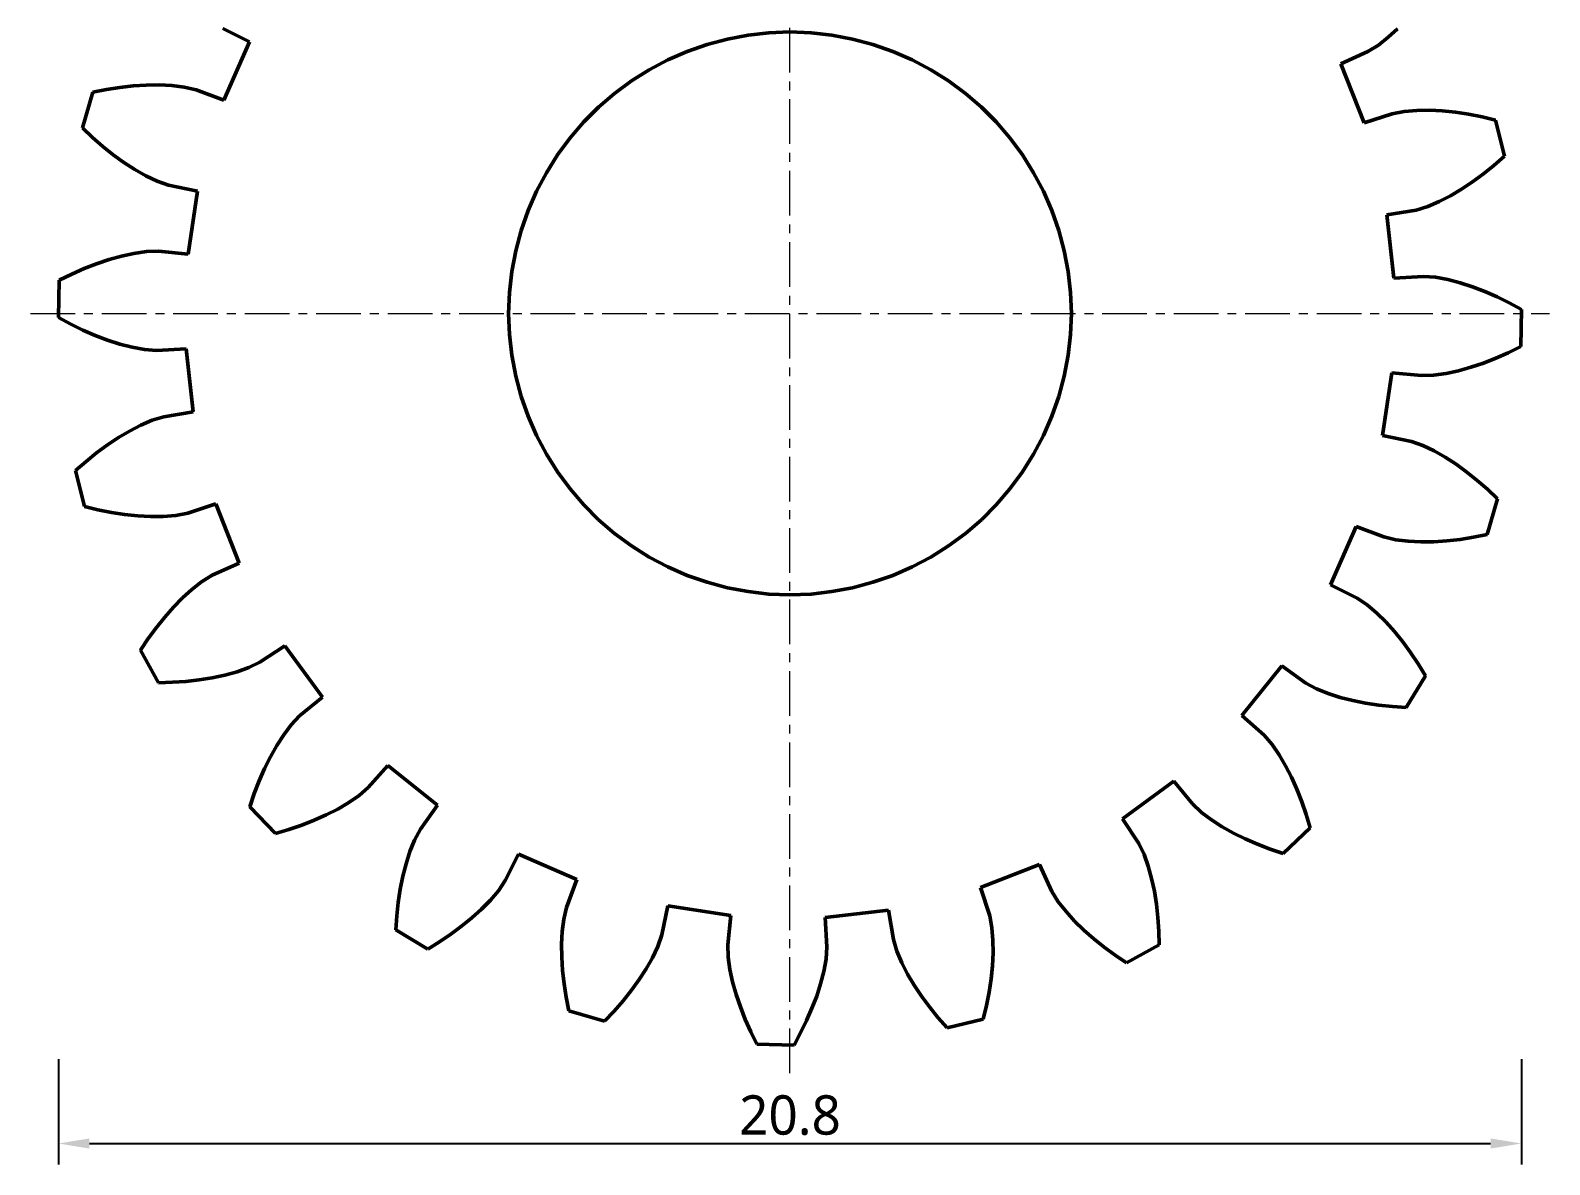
# Model space of a CAD drawing. Header units: millimetres. Extents: x 0 to 420, y 0 to 297.
# Drawn here: x 90 to 198, y 159.5 to 240.1 of the extents above; entities that cross this region are included whole.
import ezdxf

# ---------------------------------------------------------------- set-up
doc = ezdxf.new("R2010")
doc.units = ezdxf.units.MM
doc.linetypes.add('CENTER', pattern=[5.08, 3.175, -0.635, 0.635, -0.635])
doc.linetypes.add('DASHED', pattern=[1.524, 1.27, -0.254])
for name, color, linetype, lineweight in [('CENTER', 1, 'CENTER', 18), ('DIM', 3, 'CONTINUOUS', 18), ('HIDDEN', 8, 'DASHED', 25), ('VISIBLE', 7, 'CONTINUOUS', 50)]:
    doc.layers.add(name, color=color, linetype=linetype, lineweight=lineweight)
doc.styles.add('CJK', font='NotoSansCJK-Regular.ttc')
doc.dimstyles.new('GB', dxfattribs={"dimtxt": 2.8, "dimasz": 2.2, "dimexe": 1.5, "dimexo": 1, "dimgap": 0.6, "dimtad": 1, "dimlfac": 100, "dimzin": 12, "dimdsep": 46, "dimtxsty": 'CJK', "dimcen": 2.5, "dimazin": 3, "dimtfac": 0.5, "dimtmove": 2, "dimatfit": 3})

msp = doc.modelspace()

# ---------------------------------------------------------------- linework, layer by layer
at = {"layer": 'CENTER'}
for p, q in [((143.99921, 166.00158), (143.99921, 274)), ((90, 220.00079), (197.99842, 220.00079))]:
    msp.add_line(p, q, dxfattribs=at)
at = {"layer": 'HIDDEN'}
for points in [[(105.56985, 239.29286), (103.68838, 240.23739)], [(141.01837, 239.77741), (139.54879, 239.49935)], [(142.50461, 239.94486), (141.01837, 239.77741)], [(143.99921, 240.00079), (142.50461, 239.94486)], [(145.49381, 239.94486), (143.99921, 240.00079)], [(146.98006, 239.77741), (145.49381, 239.94486)], [(148.44963, 239.49935), (146.98006, 239.77741)], [(187.18773, 240.22854), (186.51964, 239.62125)], [(103.75565, 235.14857), (105.56985, 239.29286)], [(138.10411, 239.11224), (136.69239, 238.61826)], [(139.54879, 239.49935), (138.10411, 239.11224)], [(149.89431, 239.11224), (148.44963, 239.49935)], [(151.30603, 238.61826), (149.89431, 239.11224)], [(185.82249, 239.07397), (185.08443, 238.61499)], [(186.51964, 239.62125), (185.82249, 239.07397)], [(135.32154, 238.02017), (133.99921, 237.3213)], [(136.69239, 238.61826), (135.32154, 238.02017)], [(152.67689, 238.02017), (151.30603, 238.61826)], [(153.99921, 237.3213), (152.67689, 238.02017)], [(185.08443, 238.61499), (183.16681, 237.74618)], [(183.16681, 237.74618), (184.81443, 233.53289)], [(132.73281, 236.52556), (131.52942, 235.63742)], [(133.99921, 237.3213), (132.73281, 236.52556)], [(155.26561, 236.52556), (153.99921, 237.3213)], [(156.46901, 235.63742), (155.26561, 236.52556)], [(93.6977, 233.18251), (94.43312, 235.72347)], [(94.43312, 235.72347), (95.39989, 235.91359)], [(95.39989, 235.91359), (96.3573, 236.0618)], [(96.3573, 236.0618), (97.30385, 236.16659)], [(97.30385, 236.16659), (98.23783, 236.22587)], [(98.23783, 236.22587), (99.15713, 236.2365)], [(99.15713, 236.2365), (100.05897, 236.19351)], [(100.05897, 236.19351), (100.93891, 236.08754)], [(100.93891, 236.08754), (101.78535, 235.8902)], [(101.78535, 235.8902), (103.75565, 235.14857)], [(131.52942, 235.63742), (130.39576, 234.66183)], [(157.60267, 234.66183), (156.46901, 235.63742)], [(130.39576, 234.66183), (129.33817, 233.60424)], [(158.66025, 233.60424), (157.60267, 234.66183)], [(186.81271, 234.19542), (187.66635, 234.35887)], [(187.66635, 234.35887), (188.54981, 234.42969)], [(188.54981, 234.42969), (189.45264, 234.43672)], [(189.45264, 234.43672), (190.37079, 234.38945)], [(190.37079, 234.38945), (191.30166, 234.29301)], [(129.33817, 233.60424), (128.36258, 232.47058)], [(159.63584, 232.47058), (158.66025, 233.60424)], [(184.81443, 233.53289), (186.81271, 234.19542)], [(191.30166, 234.29301), (192.24329, 234.15058)], [(192.24329, 234.15058), (193.19403, 233.96434)], [(193.19403, 233.96434), (194.15246, 233.73584)], [(194.15246, 233.73584), (194.78605, 231.16759)], [(94.41347, 232.50541), (93.6977, 233.18251)], [(95.14372, 231.86875), (94.41347, 232.50541)], [(128.36258, 232.47058), (127.47444, 231.26719)], [(160.52399, 231.26719), (159.63584, 232.47058)], [(95.88798, 231.27459), (95.14372, 231.86875)], [(96.64591, 230.72563), (95.88798, 231.27459)], [(127.47444, 231.26719), (126.6787, 230.00079)], [(161.31972, 230.00079), (160.52399, 231.26719)], [(194.78605, 231.16759), (194.04386, 230.51956)], [(97.41742, 230.22562), (96.64591, 230.72563)], [(98.20281, 229.7803), (97.41742, 230.22562)], [(194.04386, 230.51956), (193.28882, 229.9125)], [(99.00332, 229.3999), (98.20281, 229.7803)], [(99.82432, 229.11463), (99.00332, 229.3999)], [(101.88614, 228.68925), (99.82432, 229.11463)], [(126.6787, 230.00079), (125.97983, 228.67846)], [(162.01859, 228.67846), (161.31972, 230.00079)], [(192.52148, 229.34847), (191.74227, 228.83015)], [(193.28882, 229.9125), (192.52148, 229.34847)], [(101.20638, 224.21663), (101.88614, 228.68925)], [(125.97983, 228.67846), (125.38174, 227.30761)], [(162.61669, 227.30761), (162.01859, 228.67846)], [(190.14894, 227.94761), (189.3339, 227.59941)], [(190.95145, 228.36129), (190.14894, 227.94761)], [(191.74227, 228.83015), (190.95145, 228.36129)], [(125.38174, 227.30761), (124.88776, 225.89589)], [(163.11067, 225.89589), (162.61669, 227.30761)], [(188.50219, 227.34709), (186.42505, 227.0042)], [(186.42505, 227.0042), (186.92605, 222.50804)], [(189.3339, 227.59941), (188.50219, 227.34709)], [(124.88776, 225.89589), (124.50065, 224.45121)], [(163.49777, 224.45121), (163.11067, 225.89589)], [(94.71094, 223.53011), (95.59775, 223.82909)], [(95.59775, 223.82909), (96.48298, 224.0773)], [(96.48298, 224.0773), (97.36521, 224.26918)], [(97.36521, 224.26918), (98.24259, 224.39457)], [(98.24259, 224.39457), (99.11127, 224.42303)], [(99.11127, 224.42303), (101.20638, 224.21663)], [(124.50065, 224.45121), (124.22259, 222.98163)], [(163.77583, 222.98163), (163.49777, 224.45121)], [(92.05272, 222.35908), (92.93734, 222.79294)], [(92.93734, 222.79294), (93.82377, 223.1839)], [(93.82377, 223.1839), (94.71094, 223.53011)], [(124.22259, 222.98163), (124.05514, 221.49539)], [(163.94329, 221.49539), (163.77583, 222.98163)], [(186.92605, 222.50804), (189.02772, 222.6308)], [(189.02772, 222.6308), (189.89457, 222.56774)], [(189.89457, 222.56774), (190.76626, 222.40749)], [(92, 219.71436), (92.05272, 222.35908)], [(124.05514, 221.49539), (123.99921, 220.00079)], [(163.99921, 220.00079), (163.94329, 221.49539)], [(190.76626, 222.40749), (191.64015, 222.18061)], [(191.64015, 222.18061), (192.51478, 221.89732)], [(192.51478, 221.89732), (193.38897, 221.56324)], [(193.38897, 221.56324), (194.26165, 221.18195)], [(194.26165, 221.18195), (195.13179, 220.75598)], [(195.13179, 220.75598), (195.99842, 220.28722)], [(92.86663, 219.2456), (92, 219.71436)], [(93.73678, 218.81963), (92.86663, 219.2456)], [(123.99921, 220.00079), (124.05514, 218.50619)], [(163.94329, 218.50619), (163.99921, 220.00079)], [(195.99842, 220.28722), (195.94571, 217.64249)], [(94.60945, 218.43834), (93.73678, 218.81963)], [(95.48364, 218.10425), (94.60945, 218.43834)], [(124.05514, 218.50619), (124.22259, 217.01994)], [(163.77583, 217.01994), (163.94329, 218.50619)], [(96.35828, 217.82097), (95.48364, 218.10425)], [(97.23216, 217.59409), (96.35828, 217.82097)], [(98.10385, 217.43384), (97.23216, 217.59409)], [(98.97071, 217.37078), (98.10385, 217.43384)], [(101.07237, 217.49353), (98.97071, 217.37078)], [(101.57337, 212.99737), (101.07237, 217.49353)], [(195.06108, 217.20863), (194.17466, 216.81768)], [(195.94571, 217.64249), (195.06108, 217.20863)], [(124.22259, 217.01994), (124.50065, 215.55037)], [(163.49777, 215.55037), (163.77583, 217.01994)], [(192.40067, 216.17248), (191.51544, 215.92428)], [(193.28748, 216.47147), (192.40067, 216.17248)], [(194.17466, 216.81768), (193.28748, 216.47147)], [(124.50065, 215.55037), (124.88776, 214.10569)], [(163.11067, 214.10569), (163.49777, 215.55037)], [(186.79205, 215.78495), (186.11228, 211.31233)], [(188.88715, 215.57855), (186.79205, 215.78495)], [(189.75583, 215.60701), (188.88715, 215.57855)], [(190.63321, 215.7324), (189.75583, 215.60701)], [(191.51544, 215.92428), (190.63321, 215.7324)], [(124.88776, 214.10569), (125.38174, 212.69397)], [(162.61669, 212.69397), (163.11067, 214.10569)], [(99.49623, 212.65449), (101.57337, 212.99737)], [(97.04698, 211.64029), (97.84949, 212.05397)], [(97.84949, 212.05397), (98.66452, 212.40217)], [(98.66452, 212.40217), (99.49623, 212.65449)], [(125.38174, 212.69397), (125.97983, 211.32311)], [(162.01859, 211.32311), (162.61669, 212.69397)], [(94.7096, 210.08907), (95.47694, 210.65311)], [(95.47694, 210.65311), (96.25615, 211.17143)], [(96.25615, 211.17143), (97.04698, 211.64029)], [(125.97983, 211.32311), (126.6787, 210.00079)], [(161.31972, 210.00079), (162.01859, 211.32311)], [(186.11228, 211.31233), (188.1741, 210.88695)], [(188.1741, 210.88695), (188.9951, 210.60168)], [(188.9951, 210.60168), (189.79561, 210.22128)], [(93.95457, 209.48202), (94.7096, 210.08907)], [(126.6787, 210.00079), (127.47444, 208.73439)], [(160.52399, 208.73439), (161.31972, 210.00079)], [(189.79561, 210.22128), (190.581, 209.77595)], [(190.581, 209.77595), (191.35251, 209.27595)], [(93.21238, 208.83399), (93.95457, 209.48202)], [(93.84596, 206.26573), (93.21238, 208.83399)], [(127.47444, 208.73439), (128.36258, 207.53099)], [(159.63584, 207.53099), (160.52399, 208.73439)], [(191.35251, 209.27595), (192.11045, 208.72699)], [(192.11045, 208.72699), (192.8547, 208.13283)], [(128.36258, 207.53099), (129.33817, 206.39733)], [(158.66025, 206.39733), (159.63584, 207.53099)], [(192.8547, 208.13283), (193.58495, 207.49616)], [(193.58495, 207.49616), (194.30073, 206.81907)], [(103.18399, 206.46868), (101.18571, 205.80616)], [(104.83161, 202.25539), (103.18399, 206.46868)], [(129.33817, 206.39733), (130.39576, 205.33975)], [(157.60267, 205.33975), (158.66025, 206.39733)], [(194.30073, 206.81907), (193.5653, 204.27811)], [(94.80439, 206.03724), (93.84596, 206.26573)], [(95.75513, 205.851), (94.80439, 206.03724)], [(96.69676, 205.70857), (95.75513, 205.851)], [(97.62763, 205.61212), (96.69676, 205.70857)], [(98.54578, 205.56486), (97.62763, 205.61212)], [(99.44861, 205.57189), (98.54578, 205.56486)], [(100.33207, 205.64271), (99.44861, 205.57189)], [(101.18571, 205.80616), (100.33207, 205.64271)], [(130.39576, 205.33975), (131.52942, 204.36416)], [(156.46901, 204.36416), (157.60267, 205.33975)], [(131.52942, 204.36416), (132.73281, 203.47601)], [(155.26561, 203.47601), (156.46901, 204.36416)], [(184.24278, 204.853), (182.42857, 200.70871)], [(186.21307, 204.11138), (184.24278, 204.853)], [(193.5653, 204.27811), (192.59853, 204.08799)], [(132.73281, 203.47601), (133.99921, 202.68028)], [(153.99921, 202.68028), (155.26561, 203.47601)], [(187.05952, 203.91404), (186.21307, 204.11138)], [(187.93945, 203.80807), (187.05952, 203.91404)], [(188.84129, 203.76507), (187.93945, 203.80807)], [(189.76059, 203.77571), (188.84129, 203.76507)], [(190.69457, 203.83498), (189.76059, 203.77571)], [(191.64112, 203.93978), (190.69457, 203.83498)], [(192.59853, 204.08799), (191.64112, 203.93978)], [(102.914, 201.38659), (104.83161, 202.25539)], [(133.99921, 202.68028), (135.32154, 201.98141)], [(135.32154, 201.98141), (136.69239, 201.38331)], [(151.30603, 201.38331), (152.67689, 201.98141)], [(152.67689, 201.98141), (153.99921, 202.68028)], [(101.47879, 200.38032), (102.17593, 200.9276)], [(102.17593, 200.9276), (102.914, 201.38659)], [(136.69239, 201.38331), (138.10411, 200.88933)], [(138.10411, 200.88933), (139.54879, 200.50223)], [(148.44963, 200.50223), (149.89431, 200.88933)], [(149.89431, 200.88933), (151.30603, 201.38331)], [(100.81069, 199.77304), (101.47879, 200.38032)], [(139.54879, 200.50223), (141.01837, 200.22417)], [(141.01837, 200.22417), (142.50461, 200.05671)], [(142.50461, 200.05671), (143.99921, 200.00079)], [(143.99921, 200.00079), (145.49381, 200.05671)], [(145.49381, 200.05671), (146.98006, 200.22417)], [(146.98006, 200.22417), (148.44963, 200.50223)], [(182.42857, 200.70871), (184.31004, 199.76419)], [(99.54966, 198.41313), (100.16816, 199.11547)], [(100.16816, 199.11547), (100.81069, 199.77304)], [(184.31004, 199.76419), (185.02924, 199.27615)], [(185.02924, 199.27615), (185.70402, 198.70153)], [(98.38226, 196.88793), (98.95445, 197.66972)], [(98.95445, 197.66972), (99.54966, 198.41313)], [(185.70402, 198.70153), (186.34738, 198.0681)], [(186.34738, 198.0681), (186.96319, 197.38545)], [(97.83308, 196.06988), (98.38226, 196.88793)], [(186.96319, 197.38545), (187.55322, 196.65903)], [(187.55322, 196.65903), (188.11834, 195.89249)], [(99.10979, 193.75313), (97.83308, 196.06988)], [(108.0771, 196.36602), (106.31839, 195.20888)], [(110.75906, 192.72273), (108.0771, 196.36602)], [(188.11834, 195.89249), (188.65892, 195.08852)], [(104.70111, 194.533), (103.83086, 194.29254)], [(105.53614, 194.83006), (104.70111, 194.533)], [(106.31839, 195.20888), (105.53614, 194.83006)], [(178.95098, 194.95335), (176.12597, 191.41983)], [(180.66219, 193.72705), (178.95098, 194.95335)], [(188.65892, 195.08852), (189.17506, 194.24924)], [(100.0947, 193.78048), (99.10979, 193.75313)], [(101.06125, 193.84666), (100.0947, 193.78048)], [(102.00765, 193.95279), (101.06125, 193.84666)], [(102.93176, 194.10056), (102.00765, 193.95279)], [(103.83086, 194.29254), (102.93176, 194.10056)], [(181.42872, 193.31736), (180.66219, 193.72705)], [(182.25124, 192.98725), (181.42872, 193.31736)], [(189.17506, 194.24924), (187.80705, 191.9852)], [(109.13165, 191.38722), (110.75906, 192.72273)], [(183.11122, 192.71231), (182.25124, 192.98725)], [(184.00195, 192.48465), (183.11122, 192.71231)], [(184.91944, 192.30017), (184.00195, 192.48465)], [(185.86087, 192.15641), (184.91944, 192.30017)], [(108.53753, 190.75284), (109.13165, 191.38722)], [(176.12597, 191.41983), (177.69887, 190.02052)], [(186.82401, 192.05178), (185.86087, 192.15641)], [(187.80705, 191.9852), (186.82401, 192.05178)], [(108.00579, 190.04378), (108.53753, 190.75284)], [(107.06719, 188.48281), (107.51763, 189.28427)], [(107.51763, 189.28427), (108.00579, 190.04378)], [(177.69887, 190.02052), (178.26724, 189.36298)], [(178.26724, 189.36298), (178.7703, 188.63329)], [(106.65154, 187.64433), (107.06719, 188.48281)], [(178.7703, 188.63329), (179.22781, 187.85493)], [(106.26902, 186.77219), (106.65154, 187.64433)], [(115.41825, 187.87403), (114.01895, 186.30113)], [(118.95177, 185.04902), (115.41825, 187.87403)], [(179.22781, 187.85493), (179.64595, 187.03616)], [(179.64595, 187.03616), (180.02786, 186.18177)], [(105.59992, 184.93664), (105.91866, 185.86894)], [(105.91866, 185.86894), (106.26902, 186.77219)], [(114.01895, 186.30113), (113.3614, 185.73276)], [(171.27727, 186.76064), (167.63398, 184.07868)], [(172.61278, 185.13323), (171.27727, 186.76064)], [(180.02786, 186.18177), (180.37533, 185.29509)], [(107.43275, 183.02926), (105.59992, 184.93664)], [(111.85335, 184.77219), (111.03458, 184.35405)], [(112.63171, 185.2297), (111.85335, 184.77219)], [(113.3614, 185.73276), (112.63171, 185.2297)], [(117.72547, 183.33781), (118.95177, 185.04902)], [(173.24716, 184.5391), (172.61278, 185.13323)], [(180.37533, 185.29509), (180.68941, 184.3786)], [(109.29351, 183.62467), (108.37702, 183.31059)], [(110.1802, 183.97214), (109.29351, 183.62467)], [(111.03458, 184.35405), (110.1802, 183.97214)], [(167.63398, 184.07868), (168.79112, 182.31996)], [(173.95622, 184.00736), (173.24716, 184.5391)], [(174.71573, 183.51921), (173.95622, 184.00736)], [(180.68941, 184.3786), (180.97074, 183.43433)], [(108.37702, 183.31059), (107.43275, 183.02926)], [(116.98568, 181.74876), (117.31578, 182.57128)], [(117.31578, 182.57128), (117.72547, 183.33781)], [(175.51719, 183.06877), (174.71573, 183.51921)], [(176.35567, 182.65311), (175.51719, 183.06877)], [(177.22781, 182.27059), (176.35567, 182.65311)], [(180.97074, 183.43433), (179.06336, 181.6015)], [(116.71073, 180.88878), (116.98568, 181.74876)], [(124.70714, 181.57143), (123.76261, 179.68996)], [(128.85143, 179.75722), (124.70714, 181.57143)], [(168.79112, 182.31996), (169.16994, 181.53772)], [(169.16994, 181.53772), (169.467, 180.70269)], [(178.13106, 181.92024), (177.22781, 182.27059)], [(179.06336, 181.6015), (178.13106, 181.92024)], [(116.48307, 179.99805), (116.71073, 180.88878)], [(161.74461, 180.83319), (157.53132, 179.18557)], [(162.61341, 178.91557), (161.74461, 180.83319)], [(169.467, 180.70269), (169.70746, 179.83244)], [(116.2986, 179.08056), (116.48307, 179.99805)], [(123.76261, 179.68996), (123.27458, 178.97076)], [(128.1098, 177.78693), (128.85143, 179.75722)], [(169.70746, 179.83244), (169.89944, 178.93334)], [(116.15484, 178.13913), (116.2986, 179.08056)], [(122.69995, 178.29598), (122.06652, 177.65262)], [(123.27458, 178.97076), (122.69995, 178.29598)], [(157.53132, 179.18557), (158.19384, 177.18729)], [(163.0724, 178.17751), (162.61341, 178.91557)], [(169.89944, 178.93334), (170.04721, 178.00923)], [(115.98362, 176.19295), (116.0502, 177.17599)], [(116.0502, 177.17599), (116.15484, 178.13913)], [(122.06652, 177.65262), (121.38388, 177.03681)], [(127.91246, 176.94048), (128.1098, 177.78693)], [(135.31075, 177.88772), (134.88537, 175.8259)], [(139.78337, 177.20795), (135.31075, 177.88772)], [(139.57697, 175.11285), (139.78337, 177.20795)], [(151.00263, 177.57495), (146.50647, 177.07395)], [(151.34551, 175.49781), (151.00263, 177.57495)], [(158.19384, 177.18729), (158.35729, 176.33365)], [(163.61968, 177.48036), (163.0724, 178.17751)], [(164.22696, 176.81227), (163.61968, 177.48036)], [(170.04721, 178.00923), (170.15334, 177.06282)], [(118.24766, 174.82494), (115.98362, 176.19295)], [(120.65745, 176.44678), (119.89091, 175.88166)], [(121.38388, 177.03681), (120.65745, 176.44678)], [(127.7635, 175.15871), (127.80649, 176.06055)], [(127.80649, 176.06055), (127.91246, 176.94048)], [(146.50647, 177.07395), (146.62922, 174.97228)], [(158.35729, 176.33365), (158.42811, 175.45019)], [(164.88453, 176.16974), (164.22696, 176.81227)], [(165.58687, 175.55124), (164.88453, 176.16974)], [(170.15334, 177.06282), (170.21952, 176.09627)], [(170.21952, 176.09627), (170.24687, 175.11137)], [(119.08694, 175.34108), (118.24766, 174.82494)], [(119.89091, 175.88166), (119.08694, 175.34108)], [(127.77413, 174.23941), (127.7635, 175.15871)], [(134.6001, 175.0049), (134.2197, 174.20439)], [(134.88537, 175.8259), (134.6001, 175.0049)], [(139.60543, 174.24417), (139.57697, 175.11285)], [(146.62922, 174.97228), (146.56616, 174.10543)], [(151.59783, 174.6661), (151.34551, 175.49781)], [(158.42811, 175.45019), (158.43514, 174.54736)], [(166.33028, 174.95602), (165.58687, 175.55124)], [(170.24687, 175.11137), (167.93012, 173.83466)], [(127.83341, 173.30543), (127.77413, 174.23941)], [(134.2197, 174.20439), (133.77438, 173.419)], [(139.73082, 173.36679), (139.60543, 174.24417)], [(146.56616, 174.10543), (146.40591, 173.23374)], [(151.94603, 173.85106), (151.59783, 174.6661)], [(158.43514, 174.54736), (158.38788, 173.62921)], [(167.11207, 174.38383), (166.33028, 174.95602)], [(167.93012, 173.83466), (167.11207, 174.38383)], [(127.9382, 172.35888), (127.83341, 173.30543)], [(133.77438, 173.419), (133.27437, 172.64749)], [(139.9227, 172.48456), (139.73082, 173.36679)], [(146.40591, 173.23374), (146.17903, 172.35985)], [(152.35971, 173.04855), (151.94603, 173.85106)], [(152.82857, 172.25773), (152.35971, 173.04855)], [(158.38788, 173.62921), (158.29143, 172.69834)], [(128.08641, 171.40147), (127.9382, 172.35888)], [(132.72541, 171.88955), (132.13125, 171.1453)], [(133.27437, 172.64749), (132.72541, 171.88955)], [(140.17091, 171.59933), (139.9227, 172.48456)], [(146.17903, 172.35985), (145.89575, 171.48522)], [(153.34689, 171.47852), (152.82857, 172.25773)], [(158.149, 171.75671), (157.96276, 170.80597)], [(158.29143, 172.69834), (158.149, 171.75671)], [(128.27653, 170.4347), (128.08641, 171.40147)], [(132.13125, 171.1453), (131.49459, 170.41505)], [(140.46989, 170.71252), (140.17091, 171.59933)], [(140.8161, 169.82534), (140.46989, 170.71252)], [(145.89575, 171.48522), (145.56166, 170.61103)], [(153.91093, 170.71118), (153.34689, 171.47852)], [(154.51798, 169.95614), (153.91093, 170.71118)], [(157.96276, 170.80597), (157.73427, 169.84754)], [(130.81749, 169.69927), (128.27653, 170.4347)], [(131.49459, 170.41505), (130.81749, 169.69927)], [(141.20706, 168.93892), (140.8161, 169.82534)], [(145.18037, 169.73835), (144.7544, 168.86821)], [(145.56166, 170.61103), (145.18037, 169.73835)], [(155.16601, 169.21395), (154.51798, 169.95614)], [(157.73427, 169.84754), (155.16601, 169.21395)], [(141.64092, 168.05429), (141.20706, 168.93892)], [(144.7544, 168.86821), (144.28564, 168.00158)], [(144.28564, 168.00158), (141.64092, 168.05429)]]:
    msp.add_lwpolyline(points, dxfattribs=at)
at = {"layer": 'VISIBLE'}
for points in [[(105.56985, 239.29286), (103.68838, 240.23739)], [(141.01837, 239.77741), (139.54879, 239.49935)], [(142.50461, 239.94486), (141.01837, 239.77741)], [(143.99921, 240.00079), (142.50461, 239.94486)], [(145.49381, 239.94486), (143.99921, 240.00079)], [(146.98006, 239.77741), (145.49381, 239.94486)], [(148.44963, 239.49935), (146.98006, 239.77741)], [(187.18773, 240.22854), (186.51964, 239.62125)], [(103.75565, 235.14857), (105.56985, 239.29286)], [(138.10411, 239.11224), (136.69239, 238.61826)], [(139.54879, 239.49935), (138.10411, 239.11224)], [(149.89431, 239.11224), (148.44963, 239.49935)], [(151.30603, 238.61826), (149.89431, 239.11224)], [(185.82249, 239.07397), (185.08443, 238.61499)], [(186.51964, 239.62125), (185.82249, 239.07397)], [(135.32154, 238.02017), (133.99921, 237.3213)], [(136.69239, 238.61826), (135.32154, 238.02017)], [(152.67689, 238.02017), (151.30603, 238.61826)], [(153.99921, 237.3213), (152.67689, 238.02017)], [(185.08443, 238.61499), (183.16681, 237.74618)], [(183.16681, 237.74618), (184.81443, 233.53289)], [(132.73281, 236.52556), (131.52942, 235.63742)], [(133.99921, 237.3213), (132.73281, 236.52556)], [(155.26561, 236.52556), (153.99921, 237.3213)], [(156.46901, 235.63742), (155.26561, 236.52556)], [(93.6977, 233.18251), (94.43312, 235.72347)], [(94.43312, 235.72347), (95.39989, 235.91359)], [(95.39989, 235.91359), (96.3573, 236.0618)], [(96.3573, 236.0618), (97.30385, 236.16659)], [(97.30385, 236.16659), (98.23783, 236.22587)], [(98.23783, 236.22587), (99.15713, 236.2365)], [(99.15713, 236.2365), (100.05897, 236.19351)], [(100.05897, 236.19351), (100.93891, 236.08754)], [(100.93891, 236.08754), (101.78535, 235.8902)], [(101.78535, 235.8902), (103.75565, 235.14857)], [(131.52942, 235.63742), (130.39576, 234.66183)], [(157.60267, 234.66183), (156.46901, 235.63742)], [(130.39576, 234.66183), (129.33817, 233.60424)], [(158.66025, 233.60424), (157.60267, 234.66183)], [(186.81271, 234.19542), (187.66635, 234.35887)], [(187.66635, 234.35887), (188.54981, 234.42969)], [(188.54981, 234.42969), (189.45264, 234.43672)], [(189.45264, 234.43672), (190.37079, 234.38945)], [(190.37079, 234.38945), (191.30166, 234.29301)], [(129.33817, 233.60424), (128.36258, 232.47058)], [(159.63584, 232.47058), (158.66025, 233.60424)], [(184.81443, 233.53289), (186.81271, 234.19542)], [(191.30166, 234.29301), (192.24329, 234.15058)], [(192.24329, 234.15058), (193.19403, 233.96434)], [(193.19403, 233.96434), (194.15246, 233.73584)], [(194.15246, 233.73584), (194.78605, 231.16759)], [(94.41347, 232.50541), (93.6977, 233.18251)], [(95.14372, 231.86875), (94.41347, 232.50541)], [(128.36258, 232.47058), (127.47444, 231.26719)], [(160.52399, 231.26719), (159.63584, 232.47058)], [(95.88798, 231.27459), (95.14372, 231.86875)], [(96.64591, 230.72563), (95.88798, 231.27459)], [(127.47444, 231.26719), (126.6787, 230.00079)], [(161.31972, 230.00079), (160.52399, 231.26719)], [(194.78605, 231.16759), (194.04386, 230.51956)], [(97.41742, 230.22562), (96.64591, 230.72563)], [(98.20281, 229.7803), (97.41742, 230.22562)], [(194.04386, 230.51956), (193.28882, 229.9125)], [(99.00332, 229.3999), (98.20281, 229.7803)], [(99.82432, 229.11463), (99.00332, 229.3999)], [(101.88614, 228.68925), (99.82432, 229.11463)], [(126.6787, 230.00079), (125.97983, 228.67846)], [(162.01859, 228.67846), (161.31972, 230.00079)], [(192.52148, 229.34847), (191.74227, 228.83015)], [(193.28882, 229.9125), (192.52148, 229.34847)], [(101.20638, 224.21663), (101.88614, 228.68925)], [(125.97983, 228.67846), (125.38174, 227.30761)], [(162.61669, 227.30761), (162.01859, 228.67846)], [(190.14894, 227.94761), (189.3339, 227.59941)], [(190.95145, 228.36129), (190.14894, 227.94761)], [(191.74227, 228.83015), (190.95145, 228.36129)], [(125.38174, 227.30761), (124.88776, 225.89589)], [(163.11067, 225.89589), (162.61669, 227.30761)], [(188.50219, 227.34709), (186.42505, 227.0042)], [(186.42505, 227.0042), (186.92605, 222.50804)], [(189.3339, 227.59941), (188.50219, 227.34709)], [(124.88776, 225.89589), (124.50065, 224.45121)], [(163.49777, 224.45121), (163.11067, 225.89589)], [(94.71094, 223.53011), (95.59775, 223.82909)], [(95.59775, 223.82909), (96.48298, 224.0773)], [(96.48298, 224.0773), (97.36521, 224.26918)], [(97.36521, 224.26918), (98.24259, 224.39457)], [(98.24259, 224.39457), (99.11127, 224.42303)], [(99.11127, 224.42303), (101.20638, 224.21663)], [(124.50065, 224.45121), (124.22259, 222.98163)], [(163.77583, 222.98163), (163.49777, 224.45121)], [(92.05272, 222.35908), (92.93734, 222.79294)], [(92.93734, 222.79294), (93.82377, 223.1839)], [(93.82377, 223.1839), (94.71094, 223.53011)], [(124.22259, 222.98163), (124.05514, 221.49539)], [(163.94329, 221.49539), (163.77583, 222.98163)], [(186.92605, 222.50804), (189.02772, 222.6308)], [(189.02772, 222.6308), (189.89457, 222.56774)], [(189.89457, 222.56774), (190.76626, 222.40749)], [(92, 219.71436), (92.05272, 222.35908)], [(124.05514, 221.49539), (123.99921, 220.00079)], [(163.99921, 220.00079), (163.94329, 221.49539)], [(190.76626, 222.40749), (191.64015, 222.18061)], [(191.64015, 222.18061), (192.51478, 221.89732)], [(192.51478, 221.89732), (193.38897, 221.56324)], [(193.38897, 221.56324), (194.26165, 221.18195)], [(194.26165, 221.18195), (195.13179, 220.75598)], [(195.13179, 220.75598), (195.99842, 220.28722)], [(92.86663, 219.2456), (92, 219.71436)], [(93.73678, 218.81963), (92.86663, 219.2456)], [(123.99921, 220.00079), (124.05514, 218.50619)], [(163.94329, 218.50619), (163.99921, 220.00079)], [(195.99842, 220.28722), (195.94571, 217.64249)], [(94.60945, 218.43834), (93.73678, 218.81963)], [(95.48364, 218.10425), (94.60945, 218.43834)], [(124.05514, 218.50619), (124.22259, 217.01994)], [(163.77583, 217.01994), (163.94329, 218.50619)], [(96.35828, 217.82097), (95.48364, 218.10425)], [(97.23216, 217.59409), (96.35828, 217.82097)], [(98.10385, 217.43384), (97.23216, 217.59409)], [(98.97071, 217.37078), (98.10385, 217.43384)], [(101.07237, 217.49353), (98.97071, 217.37078)], [(101.57337, 212.99737), (101.07237, 217.49353)], [(195.06108, 217.20863), (194.17466, 216.81768)], [(195.94571, 217.64249), (195.06108, 217.20863)], [(124.22259, 217.01994), (124.50065, 215.55037)], [(163.49777, 215.55037), (163.77583, 217.01994)], [(192.40067, 216.17248), (191.51544, 215.92428)], [(193.28748, 216.47147), (192.40067, 216.17248)], [(194.17466, 216.81768), (193.28748, 216.47147)], [(124.50065, 215.55037), (124.88776, 214.10569)], [(163.11067, 214.10569), (163.49777, 215.55037)], [(186.79205, 215.78495), (186.11228, 211.31233)], [(188.88715, 215.57855), (186.79205, 215.78495)], [(189.75583, 215.60701), (188.88715, 215.57855)], [(190.63321, 215.7324), (189.75583, 215.60701)], [(191.51544, 215.92428), (190.63321, 215.7324)], [(124.88776, 214.10569), (125.38174, 212.69397)], [(162.61669, 212.69397), (163.11067, 214.10569)], [(99.49623, 212.65449), (101.57337, 212.99737)], [(97.04698, 211.64029), (97.84949, 212.05397)], [(97.84949, 212.05397), (98.66452, 212.40217)], [(98.66452, 212.40217), (99.49623, 212.65449)], [(125.38174, 212.69397), (125.97983, 211.32311)], [(162.01859, 211.32311), (162.61669, 212.69397)], [(94.7096, 210.08907), (95.47694, 210.65311)], [(95.47694, 210.65311), (96.25615, 211.17143)], [(96.25615, 211.17143), (97.04698, 211.64029)], [(125.97983, 211.32311), (126.6787, 210.00079)], [(161.31972, 210.00079), (162.01859, 211.32311)], [(186.11228, 211.31233), (188.1741, 210.88695)], [(188.1741, 210.88695), (188.9951, 210.60168)], [(188.9951, 210.60168), (189.79561, 210.22128)], [(93.95457, 209.48202), (94.7096, 210.08907)], [(126.6787, 210.00079), (127.47444, 208.73439)], [(160.52399, 208.73439), (161.31972, 210.00079)], [(189.79561, 210.22128), (190.581, 209.77595)], [(190.581, 209.77595), (191.35251, 209.27595)], [(93.21238, 208.83399), (93.95457, 209.48202)], [(93.84596, 206.26573), (93.21238, 208.83399)], [(127.47444, 208.73439), (128.36258, 207.53099)], [(159.63584, 207.53099), (160.52399, 208.73439)], [(191.35251, 209.27595), (192.11045, 208.72699)], [(192.11045, 208.72699), (192.8547, 208.13283)], [(128.36258, 207.53099), (129.33817, 206.39733)], [(158.66025, 206.39733), (159.63584, 207.53099)], [(192.8547, 208.13283), (193.58495, 207.49616)], [(193.58495, 207.49616), (194.30073, 206.81907)], [(103.18399, 206.46868), (101.18571, 205.80616)], [(104.83161, 202.25539), (103.18399, 206.46868)], [(129.33817, 206.39733), (130.39576, 205.33975)], [(157.60267, 205.33975), (158.66025, 206.39733)], [(194.30073, 206.81907), (193.5653, 204.27811)], [(94.80439, 206.03724), (93.84596, 206.26573)], [(95.75513, 205.851), (94.80439, 206.03724)], [(96.69676, 205.70857), (95.75513, 205.851)], [(97.62763, 205.61212), (96.69676, 205.70857)], [(98.54578, 205.56486), (97.62763, 205.61212)], [(99.44861, 205.57189), (98.54578, 205.56486)], [(100.33207, 205.64271), (99.44861, 205.57189)], [(101.18571, 205.80616), (100.33207, 205.64271)], [(130.39576, 205.33975), (131.52942, 204.36416)], [(156.46901, 204.36416), (157.60267, 205.33975)], [(131.52942, 204.36416), (132.73281, 203.47601)], [(155.26561, 203.47601), (156.46901, 204.36416)], [(184.24278, 204.853), (182.42857, 200.70871)], [(186.21307, 204.11138), (184.24278, 204.853)], [(193.5653, 204.27811), (192.59853, 204.08799)], [(132.73281, 203.47601), (133.99921, 202.68028)], [(153.99921, 202.68028), (155.26561, 203.47601)], [(187.05952, 203.91404), (186.21307, 204.11138)], [(187.93945, 203.80807), (187.05952, 203.91404)], [(188.84129, 203.76507), (187.93945, 203.80807)], [(189.76059, 203.77571), (188.84129, 203.76507)], [(190.69457, 203.83498), (189.76059, 203.77571)], [(191.64112, 203.93978), (190.69457, 203.83498)], [(192.59853, 204.08799), (191.64112, 203.93978)], [(102.914, 201.38659), (104.83161, 202.25539)], [(133.99921, 202.68028), (135.32154, 201.98141)], [(135.32154, 201.98141), (136.69239, 201.38331)], [(151.30603, 201.38331), (152.67689, 201.98141)], [(152.67689, 201.98141), (153.99921, 202.68028)], [(101.47879, 200.38032), (102.17593, 200.9276)], [(102.17593, 200.9276), (102.914, 201.38659)], [(136.69239, 201.38331), (138.10411, 200.88933)], [(138.10411, 200.88933), (139.54879, 200.50223)], [(148.44963, 200.50223), (149.89431, 200.88933)], [(149.89431, 200.88933), (151.30603, 201.38331)], [(100.81069, 199.77304), (101.47879, 200.38032)], [(139.54879, 200.50223), (141.01837, 200.22417)], [(141.01837, 200.22417), (142.50461, 200.05671)], [(142.50461, 200.05671), (143.99921, 200.00079)], [(143.99921, 200.00079), (145.49381, 200.05671)], [(145.49381, 200.05671), (146.98006, 200.22417)], [(146.98006, 200.22417), (148.44963, 200.50223)], [(182.42857, 200.70871), (184.31004, 199.76419)], [(99.54966, 198.41313), (100.16816, 199.11547)], [(100.16816, 199.11547), (100.81069, 199.77304)], [(184.31004, 199.76419), (185.02924, 199.27615)], [(185.02924, 199.27615), (185.70402, 198.70153)], [(98.38226, 196.88793), (98.95445, 197.66972)], [(98.95445, 197.66972), (99.54966, 198.41313)], [(185.70402, 198.70153), (186.34738, 198.0681)], [(186.34738, 198.0681), (186.96319, 197.38545)], [(97.83308, 196.06988), (98.38226, 196.88793)], [(186.96319, 197.38545), (187.55322, 196.65903)], [(187.55322, 196.65903), (188.11834, 195.89249)], [(99.10979, 193.75313), (97.83308, 196.06988)], [(108.0771, 196.36602), (106.31839, 195.20888)], [(110.75906, 192.72273), (108.0771, 196.36602)], [(188.11834, 195.89249), (188.65892, 195.08852)], [(104.70111, 194.533), (103.83086, 194.29254)], [(105.53614, 194.83006), (104.70111, 194.533)], [(106.31839, 195.20888), (105.53614, 194.83006)], [(178.95098, 194.95335), (176.12597, 191.41983)], [(180.66219, 193.72705), (178.95098, 194.95335)], [(188.65892, 195.08852), (189.17506, 194.24924)], [(100.0947, 193.78048), (99.10979, 193.75313)], [(101.06125, 193.84666), (100.0947, 193.78048)], [(102.00765, 193.95279), (101.06125, 193.84666)], [(102.93176, 194.10056), (102.00765, 193.95279)], [(103.83086, 194.29254), (102.93176, 194.10056)], [(181.42872, 193.31736), (180.66219, 193.72705)], [(182.25124, 192.98725), (181.42872, 193.31736)], [(189.17506, 194.24924), (187.80705, 191.9852)], [(109.13165, 191.38722), (110.75906, 192.72273)], [(183.11122, 192.71231), (182.25124, 192.98725)], [(184.00195, 192.48465), (183.11122, 192.71231)], [(184.91944, 192.30017), (184.00195, 192.48465)], [(185.86087, 192.15641), (184.91944, 192.30017)], [(108.53753, 190.75284), (109.13165, 191.38722)], [(176.12597, 191.41983), (177.69887, 190.02052)], [(186.82401, 192.05178), (185.86087, 192.15641)], [(187.80705, 191.9852), (186.82401, 192.05178)], [(108.00579, 190.04378), (108.53753, 190.75284)], [(107.06719, 188.48281), (107.51763, 189.28427)], [(107.51763, 189.28427), (108.00579, 190.04378)], [(177.69887, 190.02052), (178.26724, 189.36298)], [(178.26724, 189.36298), (178.7703, 188.63329)], [(106.65154, 187.64433), (107.06719, 188.48281)], [(178.7703, 188.63329), (179.22781, 187.85493)], [(106.26902, 186.77219), (106.65154, 187.64433)], [(115.41825, 187.87403), (114.01895, 186.30113)], [(118.95177, 185.04902), (115.41825, 187.87403)], [(179.22781, 187.85493), (179.64595, 187.03616)], [(179.64595, 187.03616), (180.02786, 186.18177)], [(105.59992, 184.93664), (105.91866, 185.86894)], [(105.91866, 185.86894), (106.26902, 186.77219)], [(114.01895, 186.30113), (113.3614, 185.73276)], [(171.27727, 186.76064), (167.63398, 184.07868)], [(172.61278, 185.13323), (171.27727, 186.76064)], [(180.02786, 186.18177), (180.37533, 185.29509)], [(107.43275, 183.02926), (105.59992, 184.93664)], [(111.85335, 184.77219), (111.03458, 184.35405)], [(112.63171, 185.2297), (111.85335, 184.77219)], [(113.3614, 185.73276), (112.63171, 185.2297)], [(117.72547, 183.33781), (118.95177, 185.04902)], [(173.24716, 184.5391), (172.61278, 185.13323)], [(180.37533, 185.29509), (180.68941, 184.3786)], [(109.29351, 183.62467), (108.37702, 183.31059)], [(110.1802, 183.97214), (109.29351, 183.62467)], [(111.03458, 184.35405), (110.1802, 183.97214)], [(167.63398, 184.07868), (168.79112, 182.31996)], [(173.95622, 184.00736), (173.24716, 184.5391)], [(174.71573, 183.51921), (173.95622, 184.00736)], [(180.68941, 184.3786), (180.97074, 183.43433)], [(108.37702, 183.31059), (107.43275, 183.02926)], [(116.98568, 181.74876), (117.31578, 182.57128)], [(117.31578, 182.57128), (117.72547, 183.33781)], [(175.51719, 183.06877), (174.71573, 183.51921)], [(176.35567, 182.65311), (175.51719, 183.06877)], [(177.22781, 182.27059), (176.35567, 182.65311)], [(180.97074, 183.43433), (179.06336, 181.6015)], [(116.71073, 180.88878), (116.98568, 181.74876)], [(124.70714, 181.57143), (123.76261, 179.68996)], [(128.85143, 179.75722), (124.70714, 181.57143)], [(168.79112, 182.31996), (169.16994, 181.53772)], [(169.16994, 181.53772), (169.467, 180.70269)], [(178.13106, 181.92024), (177.22781, 182.27059)], [(179.06336, 181.6015), (178.13106, 181.92024)], [(116.48307, 179.99805), (116.71073, 180.88878)], [(161.74461, 180.83319), (157.53132, 179.18557)], [(162.61341, 178.91557), (161.74461, 180.83319)], [(169.467, 180.70269), (169.70746, 179.83244)], [(116.2986, 179.08056), (116.48307, 179.99805)], [(123.76261, 179.68996), (123.27458, 178.97076)], [(128.1098, 177.78693), (128.85143, 179.75722)], [(169.70746, 179.83244), (169.89944, 178.93334)], [(116.15484, 178.13913), (116.2986, 179.08056)], [(122.69995, 178.29598), (122.06652, 177.65262)], [(123.27458, 178.97076), (122.69995, 178.29598)], [(157.53132, 179.18557), (158.19384, 177.18729)], [(163.0724, 178.17751), (162.61341, 178.91557)], [(169.89944, 178.93334), (170.04721, 178.00923)], [(115.98362, 176.19295), (116.0502, 177.17599)], [(116.0502, 177.17599), (116.15484, 178.13913)], [(122.06652, 177.65262), (121.38388, 177.03681)], [(127.91246, 176.94048), (128.1098, 177.78693)], [(135.31075, 177.88772), (134.88537, 175.8259)], [(139.78337, 177.20795), (135.31075, 177.88772)], [(139.57697, 175.11285), (139.78337, 177.20795)], [(151.00263, 177.57495), (146.50647, 177.07395)], [(151.34551, 175.49781), (151.00263, 177.57495)], [(158.19384, 177.18729), (158.35729, 176.33365)], [(163.61968, 177.48036), (163.0724, 178.17751)], [(164.22696, 176.81227), (163.61968, 177.48036)], [(170.04721, 178.00923), (170.15334, 177.06282)], [(118.24766, 174.82494), (115.98362, 176.19295)], [(120.65745, 176.44678), (119.89091, 175.88166)], [(121.38388, 177.03681), (120.65745, 176.44678)], [(127.7635, 175.15871), (127.80649, 176.06055)], [(127.80649, 176.06055), (127.91246, 176.94048)], [(146.50647, 177.07395), (146.62922, 174.97228)], [(158.35729, 176.33365), (158.42811, 175.45019)], [(164.88453, 176.16974), (164.22696, 176.81227)], [(165.58687, 175.55124), (164.88453, 176.16974)], [(170.15334, 177.06282), (170.21952, 176.09627)], [(170.21952, 176.09627), (170.24687, 175.11137)], [(119.08694, 175.34108), (118.24766, 174.82494)], [(119.89091, 175.88166), (119.08694, 175.34108)], [(127.77413, 174.23941), (127.7635, 175.15871)], [(134.6001, 175.0049), (134.2197, 174.20439)], [(134.88537, 175.8259), (134.6001, 175.0049)], [(139.60543, 174.24417), (139.57697, 175.11285)], [(146.62922, 174.97228), (146.56616, 174.10543)], [(151.59783, 174.6661), (151.34551, 175.49781)], [(158.42811, 175.45019), (158.43514, 174.54736)], [(166.33028, 174.95602), (165.58687, 175.55124)], [(170.24687, 175.11137), (167.93012, 173.83466)], [(127.83341, 173.30543), (127.77413, 174.23941)], [(134.2197, 174.20439), (133.77438, 173.419)], [(139.73082, 173.36679), (139.60543, 174.24417)], [(146.56616, 174.10543), (146.40591, 173.23374)], [(151.94603, 173.85106), (151.59783, 174.6661)], [(158.43514, 174.54736), (158.38788, 173.62921)], [(167.11207, 174.38383), (166.33028, 174.95602)], [(167.93012, 173.83466), (167.11207, 174.38383)], [(127.9382, 172.35888), (127.83341, 173.30543)], [(133.77438, 173.419), (133.27437, 172.64749)], [(139.9227, 172.48456), (139.73082, 173.36679)], [(146.40591, 173.23374), (146.17903, 172.35985)], [(152.35971, 173.04855), (151.94603, 173.85106)], [(152.82857, 172.25773), (152.35971, 173.04855)], [(158.38788, 173.62921), (158.29143, 172.69834)], [(128.08641, 171.40147), (127.9382, 172.35888)], [(132.72541, 171.88955), (132.13125, 171.1453)], [(133.27437, 172.64749), (132.72541, 171.88955)], [(140.17091, 171.59933), (139.9227, 172.48456)], [(146.17903, 172.35985), (145.89575, 171.48522)], [(153.34689, 171.47852), (152.82857, 172.25773)], [(158.149, 171.75671), (157.96276, 170.80597)], [(158.29143, 172.69834), (158.149, 171.75671)], [(128.27653, 170.4347), (128.08641, 171.40147)], [(132.13125, 171.1453), (131.49459, 170.41505)], [(140.46989, 170.71252), (140.17091, 171.59933)], [(140.8161, 169.82534), (140.46989, 170.71252)], [(145.89575, 171.48522), (145.56166, 170.61103)], [(153.91093, 170.71118), (153.34689, 171.47852)], [(154.51798, 169.95614), (153.91093, 170.71118)], [(157.96276, 170.80597), (157.73427, 169.84754)], [(130.81749, 169.69927), (128.27653, 170.4347)], [(131.49459, 170.41505), (130.81749, 169.69927)], [(141.20706, 168.93892), (140.8161, 169.82534)], [(145.18037, 169.73835), (144.7544, 168.86821)], [(145.56166, 170.61103), (145.18037, 169.73835)], [(155.16601, 169.21395), (154.51798, 169.95614)], [(157.73427, 169.84754), (155.16601, 169.21395)], [(141.64092, 168.05429), (141.20706, 168.93892)], [(144.7544, 168.86821), (144.28564, 168.00158)], [(144.28564, 168.00158), (141.64092, 168.05429)]]:
    msp.add_lwpolyline(points, dxfattribs=at)

# ---------------------------------------------------------------- dimensions: what is measured, and where the dimension line sits
at = {"layer": 'DIM'}
msp.add_linear_dim(base=(92, 161.00158), p1=(92, 168.00158), p2=(195.99842, 168.00158), text='20.8', dimstyle='GB', dxfattribs=at).render()

doc.saveas('drawing.dxf')
